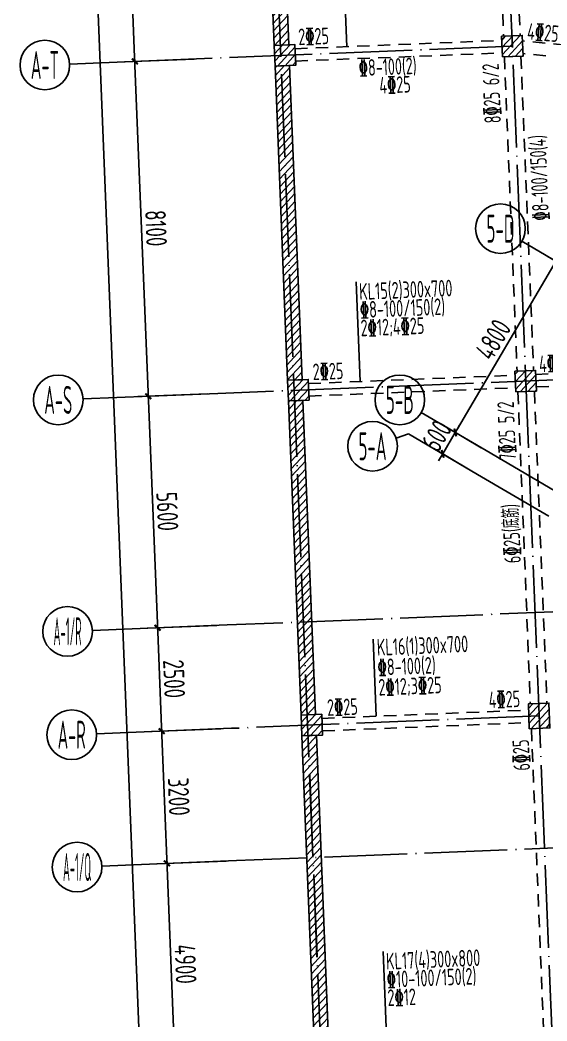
# Model space of a CAD drawing. Header units: millimetres. Extents: x 64473 to 386235, y 427387 to 703525.
# Drawn here: x 173778 to 186516, y 606590 to 630783 of the extents above; entities that cross this region are included whole.
import ezdxf
from ezdxf.enums import TextEntityAlignment as Align

# ---------------------------------------------------------------- set-up
doc = ezdxf.new("R2010")
doc.units = ezdxf.units.MM
doc.header["$LTSCALE"] = 100
doc.header["$PDMODE"] = 35
doc.header["$PDSIZE"] = 200
doc.linetypes.add('3', pattern=[5, 3, -2])
doc.linetypes.add('DOTE', pattern=[2.42, 2, -0.2, 0.02, -0.2])
for name, color, linetype in [('B-TEXT', 7, 'Continuous'), ('COLU', 7, 'Continuous'), ('dote', 253, 'DOTE'), ('h斜线-墙', 7, 'Continuous'), ('h斜线-柱', 7, 'Continuous'), ('L-AXIS', 3, 'Continuous'), ('L-dote', 253, 'DOTE'), ('Q-dote', 253, 'DOTE'), ('WALL', 3, 'Continuous'), ('垂直钢筋', 27, 'Continuous'), ('梁虚线', 4, '3'), ('水平标注', 2, 'Continuous'), ('水平钢筋', 30, 'Continuous')]:
    doc.layers.add(name, color=color, linetype=linetype)
doc.styles.add('_TCH_AXIS', font='tssdeng.shx', dxfattribs={"width": 0.7, "bigfont": 'tssdchn.shx'})
doc.styles.add('COMPLEX', font='tssdeng.shx', dxfattribs={"width": 0.7, "bigfont": 'tssdchn.shx'})
doc.styles.get("Standard").update_dxf_attribs({"font": 'tssdeng.shx', "width": 0.7, "bigfont": 'tssdchn.shx'})
doc.styles.add('TSSD_Dimension', font='Tssdeng.shx', dxfattribs={"width": 0.7, "bigfont": 'tssdchn.shx'})
doc.dimstyles.new('TSSD_100_100$0', dxfattribs={"dimtxt": 300, "dimasz": 100, "dimexe": 250, "dimexo": 250, "dimgap": 100, "dimtad": 1, "dimdec": 0, "dimzin": 0, "dimdsep": 46, "dimtxsty": 'TSSD_Dimension', "dimblk": '_tsdbk', "dimblk1": '_tsdbk', "dimblk2": '_tsdbk', "dimsah": 1, "dimcen": 0, "dimclrt": 7, "dimadec": 0, "dimazin": 0, "dimtfac": 1, "dimtdec": 0, "dimtix": 1, "dimtmove": 2, "dimatfit": 3, "dimldrblk": '_tsdbk', "dimfxl": 1, "dimtolj": 1, "dimtzin": 0, "dimarcsym": 0})
pattern_1 = [(47.298773, (-467527.32, -323147.44), (-93.332309, 86.128277), [])]
pattern_2 = [(47.298773, (8572.51, -7581.39), (-93.33231, 86.128277), [])]

# ---------------------------------------------------------------- blocks, each defined once
blk = doc.blocks.new('_tsdbk')
blk.add_line((-1, 0), (0, 0))
at = {"const_width": 0.5}
blk.add_lwpolyline([(-0.7, -0.7), (0.7, 0.7)], dxfattribs=at)
blk = doc.blocks.new('*D70')
at = {"layer": 'Defpoints', "color": 0}
for p in [(176580, 671118), (174055, 671016), (183054, 509847)]:
    blk.add_point(p, dxfattribs=at)
at = {"layer": 'L-AXIS', "color": 0, "lineweight": -2}
for p, q in [((176330, 671108), (173806, 671006)), ((180525, 509846), (174059, 670916)), ((182804, 509837), (180279, 509736))]:
    blk.add_line(p, q, dxfattribs=at)
at = {"layer": 'L-AXIS', "color": 0, "lineweight": -2, "xscale": 100, "yscale": 100, "zscale": 100}
for p, rotation in [((174055, 671016), 92.29877300038962), ((180529, 509746), 272.2987730003896)]:
    blk.add_blockref('_tsdbk', p, dxfattribs=dict(at, rotation=rotation))
at = {"layer": 'L-AXIS', "color": 7, "insert": (177642, 590395), "char_height": 500, "attachment_point": 5, "rotation": 272.2988, "style": 'TSSD_Dimension'}
blk.add_mtext('\\A1;161400', dxfattribs=at)
blk = doc.blocks.new('*D217')
at = {"layer": 'Defpoints', "color": 0}
for p in [(178786, 616162), (177203, 613596), (178886, 613664)]:
    blk.add_point(p, dxfattribs=at)
at = {"layer": 'L-AXIS', "color": 0, "lineweight": -2}
for p, q in [((178536, 616152), (176853, 616084)), ((177107, 615994), (177199, 613696)), ((178636, 613654), (176953, 613586))]:
    blk.add_line(p, q, dxfattribs=at)
at = {"layer": 'L-AXIS', "color": 0, "lineweight": -2, "xscale": 100, "yscale": 100, "zscale": 100}
for p, rotation in [((177103, 616094), 92.29877300038962), ((177203, 613596), 272.2987730003896)]:
    blk.add_blockref('_tsdbk', p, dxfattribs=dict(at, rotation=rotation))
at = {"layer": 'L-AXIS', "color": 7, "insert": (177503, 614859), "char_height": 500, "attachment_point": 5, "rotation": 272.2988, "style": 'TSSD_Dimension'}
blk.add_mtext('\\A1;2500', dxfattribs=at)
blk = doc.blocks.new('*D221')
at = {"layer": 'Defpoints', "color": 0}
for p in [(179014, 610466), (179211, 605570), (177528, 605503)]:
    blk.add_point(p, dxfattribs=at)
at = {"layer": 'L-AXIS', "color": 0, "lineweight": -2}
for p, q in [((178765, 610456), (177082, 610389)), ((177335, 610299), (177524, 605603)), ((178961, 605560), (177278, 605493))]:
    blk.add_line(p, q, dxfattribs=at)
at = {"layer": 'L-AXIS', "color": 0, "lineweight": -2, "xscale": 100, "yscale": 100, "zscale": 100}
for p, rotation in [((177331, 610399), 92.29877300038962), ((177528, 605503), 272.2987730003896)]:
    blk.add_blockref('_tsdbk', p, dxfattribs=dict(at, rotation=rotation))
at = {"layer": 'L-AXIS', "color": 7, "insert": (177779, 607965), "char_height": 500, "attachment_point": 5, "rotation": 272.2988, "style": 'TSSD_Dimension'}
blk.add_mtext('\\A1;4900', dxfattribs=at)
blk = doc.blocks.new('*D222')
at = {"layer": 'Defpoints', "color": 0}
for p in [(178886, 613664), (177331, 610399), (179014, 610466)]:
    blk.add_point(p, dxfattribs=at)
at = {"layer": 'L-AXIS', "color": 0, "lineweight": -2}
for p, q in [((178636, 613654), (176953, 613586)), ((177207, 613496), (177327, 610499)), ((178765, 610456), (177082, 610389))]:
    blk.add_line(p, q, dxfattribs=at)
at = {"layer": 'L-AXIS', "color": 0, "lineweight": -2, "xscale": 100, "yscale": 100, "zscale": 100}
for p, rotation in [((177203, 613596), 92.29877300038962), ((177331, 610399), 272.2987730003896)]:
    blk.add_blockref('_tsdbk', p, dxfattribs=dict(at, rotation=rotation))
at = {"layer": 'L-AXIS', "color": 7, "insert": (177617, 612012), "char_height": 500, "attachment_point": 5, "rotation": 272.2988, "style": 'TSSD_Dimension'}
blk.add_mtext('\\A1;3200', dxfattribs=at)
blk = doc.blocks.new('*D223')
at = {"layer": 'Defpoints', "color": 0}
for p in [(178561, 621757), (177103, 616094), (178786, 616162)]:
    blk.add_point(p, dxfattribs=at)
at = {"layer": 'L-AXIS', "color": 0, "lineweight": -2}
for p, q in [((178311, 621747), (176628, 621680)), ((176882, 621590), (177099, 616194)), ((178536, 616152), (176853, 616084))]:
    blk.add_line(p, q, dxfattribs=at)
at = {"layer": 'L-AXIS', "color": 0, "lineweight": -2, "xscale": 100, "yscale": 100, "zscale": 100}
for p, rotation in [((176878, 621690), 92.29877300038962), ((177103, 616094), 272.2987730003896)]:
    blk.add_blockref('_tsdbk', p, dxfattribs=dict(at, rotation=rotation))
at = {"layer": 'L-AXIS', "color": 7, "insert": (177340, 618906), "char_height": 500, "attachment_point": 5, "rotation": 272.2988, "style": 'TSSD_Dimension'}
blk.add_mtext('\\A1;5600', dxfattribs=at)
blk = doc.blocks.new('*D224')
at = {"layer": 'Defpoints', "color": 0}
for p in [(178236, 629851), (176878, 621690), (178561, 621757)]:
    blk.add_point(p, dxfattribs=at)
at = {"layer": 'L-AXIS', "color": 0, "lineweight": -2}
for p, q in [((177986, 629841), (176304, 629773)), ((176557, 629683), (176874, 621790)), ((178311, 621747), (176628, 621680))]:
    blk.add_line(p, q, dxfattribs=at)
at = {"layer": 'L-AXIS', "color": 0, "lineweight": -2, "xscale": 100, "yscale": 100, "zscale": 100}
for p, rotation in [((176553, 629783), 92.29877300038962), ((176878, 621690), 272.2987730003896)]:
    blk.add_blockref('_tsdbk', p, dxfattribs=dict(at, rotation=rotation))
at = {"layer": 'L-AXIS', "color": 7, "insert": (177066, 625751), "char_height": 500, "attachment_point": 5, "rotation": 272.2988, "style": 'TSSD_Dimension'}
blk.add_mtext('\\A1;8100', dxfattribs=at)
blk = doc.blocks.new('_AXISO')
blk.add_circle((0, 0), 0.5)
at = {"layer": 'B-TEXT', "style": 'COMPLEX', "width": 1.450893}
blk.add_attdef('A', text='', height=0.56, dxfattribs=at).set_placement((0.249375, -0.28), (0.749375, -0.28), align=Align.FIT)
blk = doc.blocks.new('*D225')
at = {"layer": 'Defpoints', "color": 0}
for p in [(177911, 637944), (176553, 629783), (178236, 629851)]:
    blk.add_point(p, dxfattribs=at)
at = {"layer": 'L-AXIS', "color": 0, "lineweight": -2}
for p, q in [((177662, 637934), (175979, 637867)), ((176232, 637777), (176549, 629883)), ((177986, 629841), (176304, 629773))]:
    blk.add_line(p, q, dxfattribs=at)
at = {"layer": 'L-AXIS', "color": 0, "lineweight": -2, "xscale": 100, "yscale": 100, "zscale": 100}
for p, rotation in [((176228, 637877), 92.29877300038962), ((176553, 629783), 272.2987730003896)]:
    blk.add_blockref('_tsdbk', p, dxfattribs=dict(at, rotation=rotation))
at = {"layer": 'L-AXIS', "color": 7, "insert": (176741, 633844), "char_height": 500, "attachment_point": 5, "rotation": 272.2988, "style": 'TSSD_Dimension'}
blk.add_mtext('\\A1;8100', dxfattribs=at)
blk = doc.blocks.new('*D241')
at = {"layer": 'Defpoints', "color": 0}
for p in [(186733, 624952), (187576, 624457), (185143, 620319)]:
    blk.add_point(p, dxfattribs=at)
at = {"layer": 'L-AXIS', "color": 0, "lineweight": -2}
for p, q in [((187360, 624583), (186518, 625079)), ((184351, 620900), (186683, 624866)), ((184927, 620446), (184085, 620941))]:
    blk.add_line(p, q, dxfattribs=at)
at = {"layer": 'L-AXIS', "color": 0, "lineweight": -2, "xscale": 100, "yscale": 100, "zscale": 100}
for p, rotation in [((186733, 624952), 59.54537173674325), ((184300, 620814), 239.5453717367432)]:
    blk.add_blockref('_tsdbk', p, dxfattribs=dict(at, rotation=rotation))
at = {"layer": 'L-AXIS', "color": 7, "insert": (185215, 623060), "char_height": 500, "attachment_point": 5, "rotation": 59.5454, "style": 'TSSD_Dimension'}
blk.add_mtext('\\A1;4800', dxfattribs=at)
blk = doc.blocks.new('*D242')
at = {"layer": 'Defpoints', "color": 0}
for p in [(184300, 620814), (185143, 620319), (184839, 619802)]:
    blk.add_point(p, dxfattribs=at)
at = {"layer": 'L-AXIS', "color": 0, "lineweight": -2}
for p, q in [((183996, 620297), (184300, 620814)), ((184927, 620446), (184085, 620941)), ((184351, 620900), (184402, 620987)), ((184623, 619928), (183781, 620424)), ((183946, 620211), (183895, 620125))]:
    blk.add_line(p, q, dxfattribs=at)
at = {"layer": 'L-AXIS', "color": 0, "lineweight": -2, "xscale": 100, "yscale": 100, "zscale": 100}
for p, rotation in [((184300, 620814), 239.5453717367432), ((183996, 620297), 59.54537173674323)]:
    blk.add_blockref('_tsdbk', p, dxfattribs=dict(at, rotation=rotation))
at = {"layer": 'L-AXIS', "color": 7, "insert": (183847, 620733), "char_height": 500, "attachment_point": 5, "rotation": 59.5454, "style": 'TSSD_Dimension'}
blk.add_mtext('\\A1;600', dxfattribs=at)
blk = doc.blocks.new('1')
at = {"layer": 'dote', "ltscale": 10}
blk.add_line((458698, 592855), (587451, 458371), dxfattribs=at)
blk = doc.blocks.new('后浇带现场')
at = {"layer": 'Q-dote', "ltscale": 10}
blk.add_line((659263, 761135), (666731, 575100), dxfattribs=at)
at = {"color": 1, "lineweight": 30, "rotation": 318.5460777723208}
blk.add_blockref('1', (-77006, 620463), dxfattribs=at)

msp = doc.modelspace()

# ---------------------------------------------------------------- hatches: boundary and pattern name
at = {"layer": 'h斜线-墙'}
h = msp.add_hatch(dxfattribs=at)
h.set_pattern_fill('ANSI31', color=256, scale=40, angle=2.29877, style=0)
h.set_pattern_definition(pattern_2)
h.paths.add_polyline_path([(179617.5, 637762.6), (179967.2, 637776.6), (180272, 630182.7), (179922.3, 630168.7)])
h = msp.add_hatch(dxfattribs=at)
h.set_pattern_fill('ANSI31', color=256, scale=40, angle=2.29877, style=0)
h.set_pattern_definition(pattern_2)
h.paths.add_polyline_path([(179942.3, 629669.1), (180292.1, 629683.2), (180596.9, 622089.3), (180247.2, 622075.2)])
h = msp.add_hatch(dxfattribs=at)
h.set_pattern_fill('ANSI31', color=256, scale=40, angle=2.29877, style=0)
h.set_pattern_definition(pattern_2)
h.paths.add_polyline_path([(180267.2, 621575.6), (180617, 621589.7), (180921.8, 613995.8), (180572.1, 613981.7)])
h = msp.add_hatch(dxfattribs=at)
h.set_pattern_fill('ANSI31', color=256, scale=40, angle=2.29877, style=0)
h.set_pattern_definition(pattern_2)
h.paths.add_polyline_path([(180592.1, 613482.1), (180941.9, 613496.2), (181246.7, 605902.3), (180897, 605888.3)])
at = {"layer": 'h斜线-柱'}
h = msp.add_hatch(dxfattribs=at)
h.set_pattern_fill('ANSI31', color=256, scale=40, angle=2.29877, style=0)
h.set_pattern_definition(pattern_1)
h.paths.add_polyline_path([(185437.9, 629889.7), (185937.5, 629909.8), (185917.5, 630409.4), (185417.9, 630389.3)])
h = msp.add_hatch(dxfattribs=at)
h.set_pattern_fill('ANSI31', color=256, scale=40, angle=2.29877, style=0)
h.set_pattern_definition(pattern_1)
h.paths.add_polyline_path([(179942.3, 629669.1), (180441.9, 629689.2), (180421.9, 630188.8), (179922.3, 630168.7)])
h = msp.add_hatch(dxfattribs=at)
h.set_pattern_fill('ANSI31', color=256, scale=40, angle=2.29877, style=0)
h.set_pattern_definition(pattern_1)
h.paths.add_polyline_path([(185762.8, 621796.2), (186262.4, 621816.3), (186242.4, 622315.9), (185742.8, 622295.8)])
h = msp.add_hatch(dxfattribs=at)
h.set_pattern_fill('ANSI31', color=256, scale=40, angle=2.29877, style=0)
h.set_pattern_definition(pattern_1)
h.paths.add_polyline_path([(180267.2, 621575.6), (180766.8, 621595.7), (180746.8, 622095.3), (180247.2, 622075.2)])
h = msp.add_hatch(dxfattribs=at)
h.set_pattern_fill('ANSI31', color=256, scale=40, angle=2.29877, style=0)
h.set_pattern_definition(pattern_1)
h.paths.add_polyline_path([(186089.7, 613652.8), (186589.3, 613672.9), (186565.2, 614272.4), (186065.7, 614252.3)])
h = msp.add_hatch(dxfattribs=at)
h.set_pattern_fill('ANSI31', color=256, scale=40, angle=2.29877, style=0)
h.set_pattern_definition(pattern_1)
h.paths.add_polyline_path([(180592.1, 613482.1), (181091.7, 613502.2), (181071.7, 614001.8), (180572.1, 613981.7)])

# ---------------------------------------------------------------- linework, layer by layer
at = {"layer": 'COLU'}
for points in [[(185437.9, 629889.7), (185937.5, 629909.8), (185917.5, 630409.4), (185417.9, 630389.3)], [(179942.3, 629669.1), (180441.9, 629689.2), (180421.9, 630188.8), (179922.3, 630168.7)], [(185762.8, 621796.2), (186262.4, 621816.3), (186242.4, 622315.9), (185742.8, 622295.8)], [(180267.2, 621575.6), (180766.8, 621595.7), (180746.8, 622095.3), (180247.2, 622075.2)], [(186089.7, 613652.8), (186589.3, 613672.9), (186565.2, 614272.4), (186065.7, 614252.3)], [(180592.1, 613482.1), (181091.7, 613502.2), (181071.7, 614001.8), (180572.1, 613981.7)]]:
    msp.add_lwpolyline(points, close=True, dxfattribs=at)
at = {"layer": 'L-AXIS'}
for p, q in [((174977.1, 629720), (178236.3, 629850.8)), ((185909.5, 625436.4, 0), (187575.6, 624456.7, 0)), ((175302, 621626.5), (178561.2, 621757.3)), ((183476.6, 621298.6, 0), (185142.7, 620319, 0)), ((183172.5, 620781.4, 0), (182867.9, 620676.9, 0)), ((183172.5, 620781.4, 0), (184838.6, 619801.8, 0)), ((175526.6, 616031), (178785.8, 616161.9)), ((175626.9, 613533), (178886.1, 613663.9)), ((175755.2, 610335.6), (179014.4, 610466.4))]:
    msp.add_line(p, q, dxfattribs=at)
at = {"layer": 'L-dote', "ltscale": 10}
for p, q in [((183948.6, 673224.4), (191416.5, 487189.3)), ((178353.1, 672999.8), (185821, 486964.6)), ((185677.7, 630149.5), (178236.3, 629850.8)), ((191997.8, 622296.7), (178561.2, 621757.3)), ((185142.3, 620318.4, 0), (212766.8, 604075.8, 0)), ((184838.2, 619801.2, 0), (204187.2, 608424.4, 0)), ((192222.4, 616701.2), (178785.8, 616161.9)), ((186327.5, 613962.6), (178886.1, 613663.9)), ((197646.8, 611214.4), (179014.4, 610466.4))]:
    msp.add_line(p, q, dxfattribs=at)
at = {"layer": 'WALL'}
for points in [[(179617.5, 637762.6), (179967.2, 637776.6), (180272, 630182.7), (179922.3, 630168.7)], [(179942.3, 629669.1), (180292.1, 629683.2), (180596.9, 622089.3), (180247.2, 622075.2)], [(180267.2, 621575.6), (180617, 621589.7), (180921.8, 613995.8), (180572.1, 613981.7)], [(180592.1, 613482.1), (180941.9, 613496.2), (181246.7, 605902.3), (180897, 605888.3)]]:
    msp.add_lwpolyline(points, close=True, dxfattribs=at)
at = {"layer": '梁虚线'}
for p, q in [((185165, 637936.3), (185467.8, 630392.4)), ((185564.7, 637950.2), (185867.5, 630406.3)), ((180426.7, 630088.9), (185422.7, 630289.4)), ((191449, 629734.5), (185923.4, 630277.6)), ((180437.2, 629789.1), (185433.1, 629989.6)), ((185487.8, 629892.8), (185792.7, 622298.9)), ((185887.6, 629906.7), (186192.4, 622312.8)), ((191461.1, 629431.8), (185933.9, 629975.1)), ((186247.2, 622216), (191692, 622434.6)), ((180751.6, 621995.4), (185747.6, 622195.9)), ((186257.6, 621916.2), (191704, 622134.8)), ((180762.1, 621695.6), (185758, 621896.1)), ((185812.7, 621799.3), (186115.6, 614255.4)), ((186212.5, 621813.2), (186515.3, 614269.3)), ((181076.5, 613901.9), (186072.4, 614102.5)), ((181086.9, 613602.1), (186082.9, 613802.6)), ((186139.6, 613655.8), (186442.5, 606111.9))]:
    msp.add_line(p, q, dxfattribs=at)
at = {"layer": '水平标注'}
for p, q in [((181675, 630139), (181580.3, 632547.1)), ((181999.9, 622045.5), (181905.2, 624453.6)), ((182314.4, 615816.3), (182389.2, 613954.6)), ((182649.7, 605858.5), (182554.9, 608266.7))]:
    msp.add_line(p, q, dxfattribs=at)

# ---------------------------------------------------------------- block references
at = {"color": 3, "lineweight": 30}
msp.add_blockref('后浇带现场', (-480910.3, -88135.4), dxfattribs=at)
at = {"layer": 'L-AXIS'}
ref = msp.add_blockref('_AXISO', (174377.6, 629695.9), dxfattribs=dict(at, xscale=1199.999999999997, yscale=1200, zscale=1200, rotation=359.999645787379))
ref.add_attrib('A', 'A-T', dxfattribs={"color": 7, "height": 678.82, "rotation": 359.99965, "style": '_TCH_AXIS', "width": 0.33871}).set_placement((174038.1, 629356.5), (174717, 629356.5), align=Align.FIT)
ref = msp.add_blockref('_AXISO', (185392.3, 625740.5, 0), dxfattribs=dict(at, xscale=1199.999999999997, yscale=1200, zscale=1200, rotation=359.999645787379))
ref.add_attrib('A', '5-D', dxfattribs={"color": 7, "height": 678.82, "rotation": 359.99965, "style": '_TCH_AXIS', "width": 0.333333}).set_placement((185052.8, 625401.1, 0), (185731.7, 625401.1, 0), align=Align.FIT)
ref = msp.add_blockref('_AXISO', (174702.5, 621602.4), dxfattribs=dict(at, xscale=1199.999999999997, yscale=1200, zscale=1200, rotation=359.999645787379))
ref.add_attrib('A', 'A-S', dxfattribs={"color": 7, "height": 678.82, "rotation": 359.99965, "style": '_TCH_AXIS', "width": 0.344262}).set_placement((174363, 621263), (175041.9, 621263), align=Align.FIT)
ref = msp.add_blockref('_AXISO', (182959.3, 621602.7, 0), dxfattribs=dict(at, xscale=1199.999999999997, yscale=1200, zscale=1200, rotation=359.999645787379))
ref.add_attrib('A', '5-B', dxfattribs={"color": 7, "height": 678.82, "rotation": 359.99965, "style": '_TCH_AXIS', "width": 0.333333}).set_placement((182619.9, 621263.3, 0), (183298.8, 621263.3, 0), align=Align.FIT)
ref = msp.add_blockref('_AXISO', (182300.4, 620482.1, 0), dxfattribs=dict(at, xscale=1199.999999999997, yscale=1200, zscale=1200, rotation=359.999645787379))
ref.add_attrib('A', '5-A', dxfattribs={"color": 7, "height": 678.82, "rotation": 359.99965, "style": '_TCH_AXIS', "width": 0.328125}).set_placement((181961, 620142.7, 0), (182639.8, 620142.7, 0), align=Align.FIT)
ref = msp.add_blockref('_AXISO', (174927.1, 616007), dxfattribs=dict(at, xscale=1199.999999999997, yscale=1200, zscale=1200, rotation=359.999645787379))
ref.add_attrib('A', 'A-1/R', dxfattribs={"color": 7, "height": 678.82, "rotation": 359.99965, "style": '_TCH_AXIS', "width": 0.205882}).set_placement((174587.7, 615667.5), (175266.5, 615667.5), align=Align.FIT)
ref = msp.add_blockref('_AXISO', (175027.4, 613509), dxfattribs=dict(at, xscale=1199.999999999997, yscale=1200, zscale=1200, rotation=359.999645787379))
ref.add_attrib('A', 'A-R', dxfattribs={"color": 7, "height": 678.82, "rotation": 359.99965, "style": '_TCH_AXIS', "width": 0.323077}).set_placement((174687.9, 613169.6), (175366.8, 613169.6), align=Align.FIT)
ref = msp.add_blockref('_AXISO', (175155.7, 610311.5), dxfattribs=dict(at, xscale=1199.999999999997, yscale=1200, zscale=1200, rotation=359.999645787379))
ref.add_attrib('A', 'A-1/Q', dxfattribs={"color": 7, "height": 678.82, "rotation": 359.99965, "style": '_TCH_AXIS', "width": 0.21}).set_placement((174816.3, 609972.1), (175495.1, 609972.1), align=Align.FIT)

# ---------------------------------------------------------------- texts
at = {"layer": '垂直钢筋', "color": 0, "width": 0.65}
for s, rotation, p in [('8%%13325 6/2', 92.29874, (185407.1, 628295.4)), ('%%1328-100/150(4)', 92.29882, (186567.5, 625944.6)), ('7%%13325 5/2', 92.29882, (185770.7, 620142.7)), ('6%%13325(底筋)', 92.29873, (185887.2, 617662.2)), ('6%%13325', 92.29873, (186109.7, 612649.2))]:
    msp.add_text(s, height=400, rotation=rotation, dxfattribs=at).set_placement(p)
at = {"layer": '水平标注', "width": 0.65}
for s, height, rotation, p in [('KL15(2)300x700', 403, 2.29889, (181983.1, 624016.4)), ('%%1328-100/150(2)', 402, 2.29889, (182001.1, 623576.8)), ('2%%13212;4%%13325', 401, 2.29889, (182019.1, 623137.2)), ('KL16(1)300x700', 403, 2.29871, (182410.9, 615417.8)), ('%%1328-100(2)', 402, 2.29871, (182430.2, 614935.8)), ('2%%13212;3%%13325', 401, 2.29871, (182449.6, 614453.8)), ('KL17(4)300x800', 403, 2.2988, (182632.9, 607829.5)), ('%%13210-100/150(2)', 402, 2.2988, (182650.9, 607389.8)), ('2%%13212', 401, 2.2988, (182668.9, 606950.2))]:
    msp.add_text(s, height=height, rotation=rotation, dxfattribs=at).set_placement(p)
at = {"layer": '水平钢筋', "color": 0, "width": 0.65}
for s, rotation, p in [('2%%13325', 2.29871, (180511.3, 630173.8)), ('4%%13325', 354.74031, (186024.8, 630315.3)), ('%%1328-100(2)', 2.29871, (181975.2, 629424.6)), ('4%%13325', 2.29871, (182472, 629004.2)), ('2%%13325', 2.29889, (180860.2, 622077.5)), ('4%%13325', 2.29882, (186332.7, 622269.5)), ('4%%13325', 2.29871, (185115.5, 614149.3)), ('2%%13325', 2.29871, (181209, 613963.6))]:
    msp.add_text(s, height=400, rotation=rotation, dxfattribs=at).set_placement(p)

# ---------------------------------------------------------------- dimensions: what is measured, and where the dimension line sits
at = {"layer": 'L-AXIS'}
for base, p1, p2, angle, picture, middle in [((174055.4, 671016.3), (183053.5, 509847.5), (176579.7, 671117.6), 92.29877, '*D70', (177642, 590395.2)), ((176553.3, 629783.3), (177911.4, 637944.3), (178236.3, 629850.8), 92.29877, '*D225', (176740.6, 633844)), ((176878.2, 621689.8), (178236.3, 629850.8), (178561.2, 621757.3), 92.29877, '*D224', (177065.5, 625750.6)), ((186733.3, 624952, 0), (185142.7, 620319, 0), (187575.6, 624456.7, 0), 59.54537, '*D241', (185215.2, 623060.5, 0)), ((177102.9, 616094.3), (178561.2, 621757.3), (178785.8, 616161.9), 92.29877, '*D223', (177340.3, 618906.1)), ((184300.4, 620814.2, 0), (184838.6, 619801.8, 0), (185142.7, 620319, 0), 59.54537, '*D242', (183846.7, 620733, 0)), ((177203.1, 613596.3), (178785.8, 616161.9), (178886.1, 613663.9), 92.29877, '*D217', (177502.7, 614859.3)), ((177331.5, 610398.9), (178886.1, 613663.9), (179014.4, 610466.4), 92.29877, '*D222', (177617, 612011.6)), ((177528, 605502.8), (179014.4, 610466.4), (179211, 605570.4), 92.29877, '*D221', (177779.5, 607964.9))]:
    dim = msp.add_linear_dim(base=base, p1=p1, p2=p2, angle=angle, dimstyle='TSSD_100_100$0', override={"dimtxt": 500}, dxfattribs=at)
    dim.commit()
    dim.dimension.update_dxf_attribs({"geometry": picture, "text_midpoint": middle})

doc.saveas('drawing.dxf')
